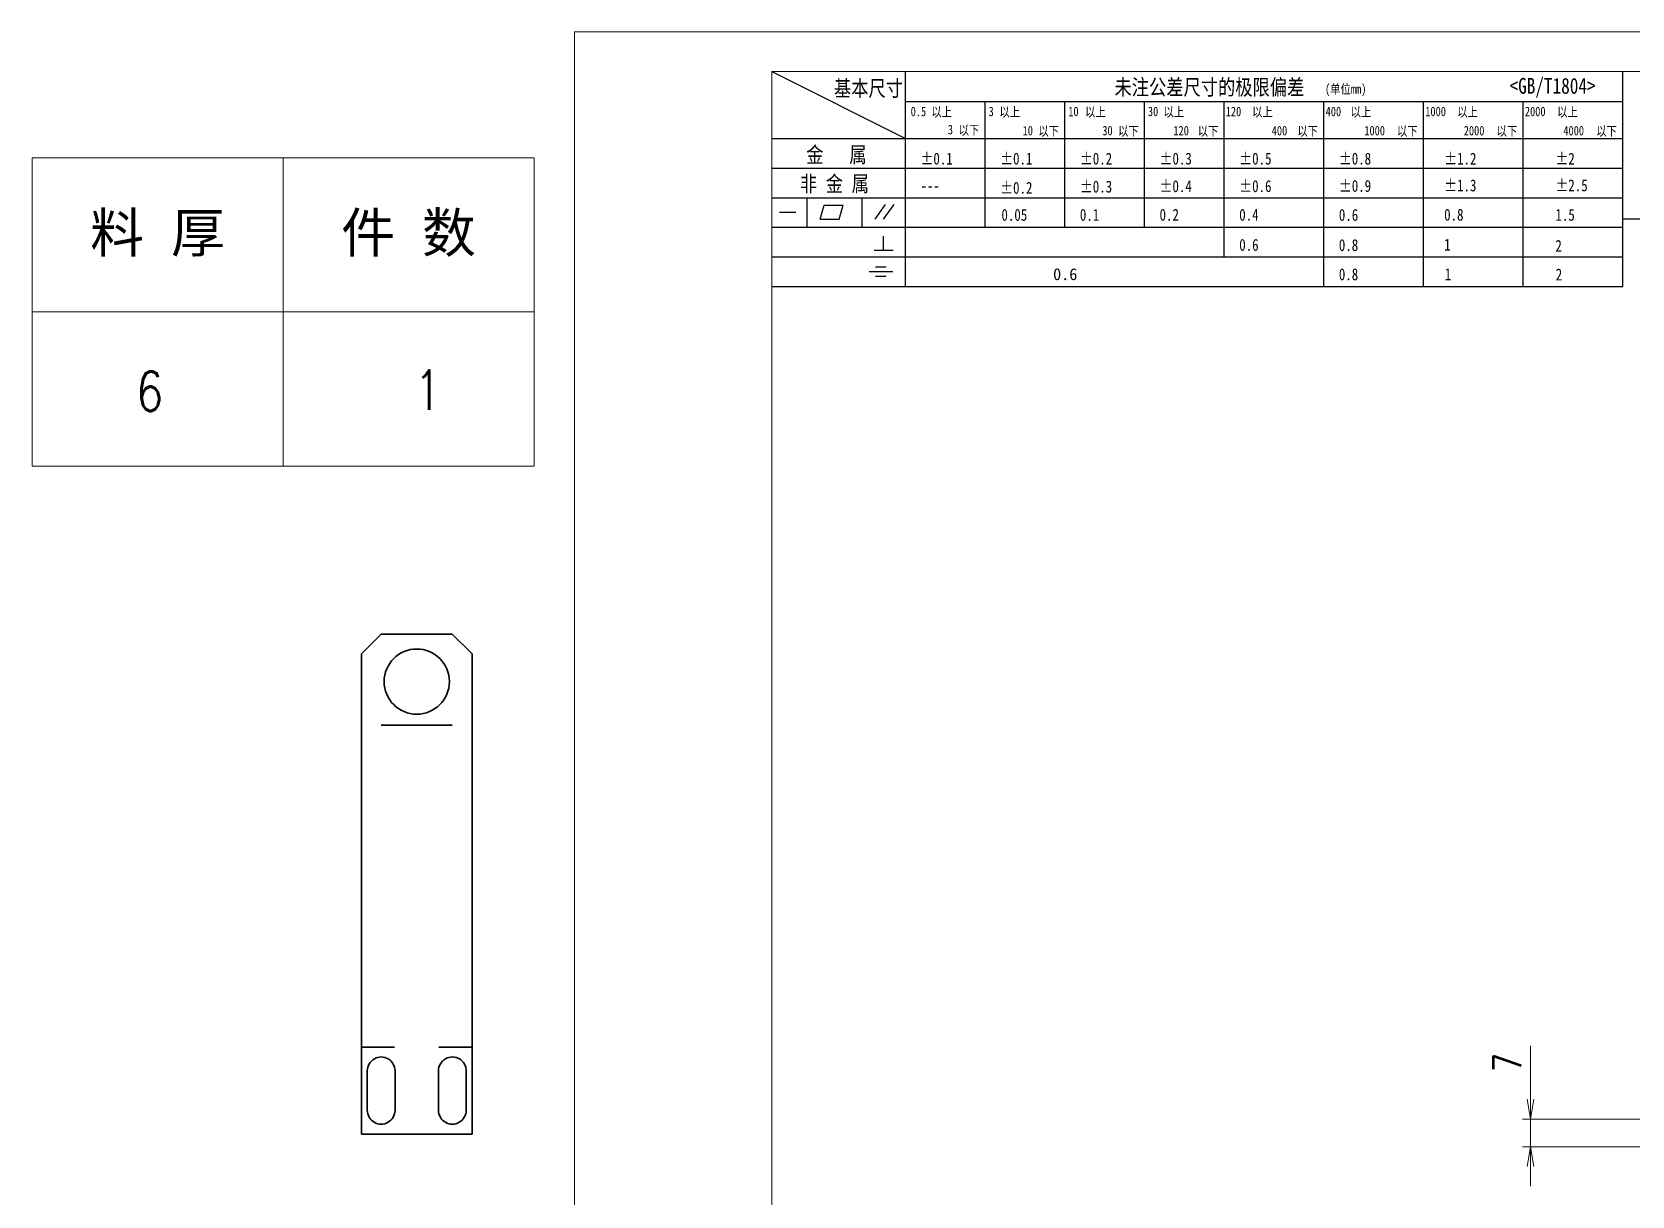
# Model space of a CAD drawing. Header units: millimetres. Extents: x -50406 to 104182, y -50696 to 36260.
# Drawn here: x -50333.4 to -49928.6, y 35555.6 to 35850.2 of the extents above; entities that cross this region are included whole.
import ezdxf
from ezdxf.enums import TextEntityAlignment as Align

# ---------------------------------------------------------------- set-up
doc = ezdxf.new("R2010")
doc.units = ezdxf.units.MM
doc.header["$LTSCALE"] = 0.5
doc.layers.add('图\\M+19E79\\M+195B6\\M+18E9A', color=7, linetype='Continuous')
doc.layers.add('图框', color=7, linetype='Continuous', lineweight=18)
doc.layers.add('标注线', color=3, linetype='Continuous', lineweight=18)
doc.layers.add('打印', color=7, linetype='Continuous', lineweight=15, plot=False)
doc.layers.add('打印-禁用', color=7, linetype='Continuous', lineweight=15, plot=False)
doc.styles.add('DIM', font='romans.shx', dxfattribs={"width": 0.8, "bigfont": 'bigfont.shx'})
doc.styles.get("Standard").update_dxf_attribs({"font": 'simplex.shx'})
doc.styles.add('国标', font='simfang.ttf', dxfattribs={"width": 0.8})
doc.dimstyles.new('DEH 1-2$0', dxfattribs={"dimscale": 2, "dimtxt": 3.5, "dimasz": 2.5, "dimexe": 1, "dimexo": 0.625, "dimgap": 1.2, "dimtad": 1, "dimdsep": 46, "dimtxsty": 'DIM', "dimblk": 'OPEN', "dimcen": 0, "dimclrd": 8, "dimclre": 8, "dimclrt": 2, "dimazin": 2, "dimtfac": 0.5, "dimtmove": 0, "dimatfit": 3, "dimldrblk": 'OPEN', "dimfxl": 0, "dimtolj": 2, "dimlwd": 13, "dimlwe": 13, "dimarcsym": 0})

# ---------------------------------------------------------------- blocks, each defined once
blk = doc.blocks.new('GZDEH零件A3图框V01版')
at = {"layer": '图\\M+19E79\\M+195B6\\M+18E9A', "color": 9}
for p, q in [((2882.49, -1554.46), (2899.37, -1562.92)), ((2899.37, -1581.67), (2899.37, -1554.46)), ((2990.09, -1581.67), (2990.09, -1554.46)), ((2899.37, -1558.24), (2990.09, -1558.24)), ((2909.45, -1574.17), (2909.45, -1558.24)), ((2919.53, -1574.17), (2919.53, -1558.24)), ((2929.61, -1574.17), (2929.61, -1558.24)), ((2939.69, -1577.92), (2939.69, -1558.24)), ((2952.29, -1581.67), (2952.29, -1558.24)), ((2964.89, -1581.67), (2964.89, -1558.24)), ((2977.49, -1581.67), (2977.49, -1558.24)), ((2882.49, -1562.92), (2990.09, -1562.92)), ((2882.49, -1566.67), (2990.09, -1566.67)), ((2882.49, -1570.42), (2990.09, -1570.42)), ((2886.92, -1574.12), (2886.92, -1570.42)), ((2893.91, -1574.12), (2893.91, -1570.42)), ((2883.43, -1572.27), (2885.49, -1572.27)), ((2888.59, -1573.16), (2889.07, -1571.37)), ((2889.07, -1571.37), (2891.48, -1571.37)), ((2891, -1573.16), (2891.48, -1571.37)), ((2895.52, -1573.16), (2896.85, -1571.3)), ((2896.6, -1573.16), (2897.94, -1571.3)), ((2882.49, -1574.17), (2990.09, -1574.17)), ((2888.59, -1573.16), (2891, -1573.16)), ((2990.09, -1573.08), (3113.09, -1573.08)), ((2896.58, -1577.05), (2896.58, -1575.28)), ((2882.49, -1577.92), (2990.09, -1577.92)), ((2895.42, -1577.05), (2897.81, -1577.05)), ((2894.79, -1579.77), (2897.77, -1579.77)), ((2895.57, -1579.17), (2896.92, -1579.17)), ((2895.57, -1580.37), (2896.93, -1580.37)), ((2882.49, -1581.67), (2990.09, -1581.67))]:
    blk.add_line(p, q, dxfattribs=at)
at = {"layer": '图框', "linetype": 'Continuous'}
for p, q in [((2882.49, -1554.46), (2882.49, -1832.96)), ((3272.49, -1554.46), (2882.49, -1554.46))]:
    blk.add_line(p, q, dxfattribs=at)
at = {"layer": '打印-禁用', "linetype": 'Continuous'}
for p, q in [((2857.49, -1549.46), (2857.49, -1846.46)), ((3277.49, -1549.46), (2857.49, -1549.46))]:
    blk.add_line(p, q, dxfattribs=at)
at = {"layer": '图\\M+19E79\\M+195B6\\M+18E9A', "color": 9, "style": '国标', "width": 0.8}
for s, height, p in [('基本尺寸', 2, (2890.33, -1557.58)), ('未注公差尺寸的极限偏差', 2, (2925.81, -1557.44)), ('<GB/T1804>', 2, (2975.78, -1557.27)), ('30', 1.2, (2930.04, -1560.11)), ('金   属', 2, (2886.82, -1565.98)), ('±0.1', 1.5, (2901.27, -1566.23)), ('±0.1', 1.5, (2911.35, -1566.23)), ('±0.2', 1.5, (2921.43, -1566.23)), ('±0.3', 1.5, (2931.51, -1566.23)), ('±0.5', 1.5, (2941.59, -1566.23)), ('±0.8', 1.5, (2954.19, -1566.23)), ('±1.2', 1.5, (2967.51, -1566.23)), ('±2', 1.5, (2981.58, -1566.23)), ('非 金 属', 2, (2886.02, -1569.65)), ('±0.2', 1.5, (2911.35, -1569.92)), ('±0.3', 1.5, (2921.43, -1569.77)), ('±0.4', 1.5, (2931.51, -1569.71)), ('±0.6', 1.5, (2941.59, -1569.71)), ('±0.9', 1.5, (2954.19, -1569.68)), ('±1.3', 1.5, (2967.51, -1569.62)), ('±2.5', 1.5, (2981.58, -1569.61)), ('---', 1.5, (2901.27, -1569.65)), ('0.1', 1.5, (2921.43, -1573.34)), ('0.2', 1.5, (2931.51, -1573.33)), ('0.4', 1.5, (2941.59, -1573.33)), ('0.6', 1.5, (2954.19, -1573.35)), ('0.8', 1.5, (2967.51, -1573.33)), ('1.5', 1.5, (2981.58, -1573.34)), ('0.6', 1.5, (2941.59, -1577.14)), ('0.8', 1.5, (2954.19, -1577.17)), ('1', 1.5, (2967.51, -1577.12)), ('2', 1.5, (2981.58, -1577.26)), ('0.8', 1.5, (2954.19, -1580.87)), ('1', 1.5, (2967.59, -1580.86)), ('2', 1.5, (2981.62, -1580.89))]:
    blk.add_text(s, height=height, dxfattribs=at).set_placement(p)
at = {"layer": '图\\M+19E79\\M+195B6\\M+18E9A', "color": 9, "lineweight": 15, "style": '国标', "width": 0.8}
for s, p in [('(单位mm)', (2952.44, -1557.27)), ('0.5', (2900.03, -1560.11)), ('以上', (2902.64, -1560.16)), ('3', (2909.88, -1560.11)), ('以上', (2911.25, -1560.16)), ('10', (2919.96, -1560.11)), ('以上', (2922.09, -1560.16)), ('以上', (2932.02, -1560.16)), ('120', (2939.88, -1560.11)), ('以上', (2943.21, -1560.16)), ('400', (2952.52, -1560.11)), ('以上', (2955.68, -1560.16)), ('1000', (2965.12, -1560.11)), ('以上', (2969.16, -1560.16)), ('2000', (2977.72, -1560.11)), ('以上', (2981.8, -1560.16)), ('3', (2904.73, -1562.41)), ('以下', (2906.1, -1562.46)), ('10', (2914.19, -1562.54)), ('以下', (2916.18, -1562.59)), ('30', (2924.27, -1562.54)), ('以下', (2926.26, -1562.59)), ('120', (2933.26, -1562.54)), ('以下', (2936.34, -1562.59)), ('400', (2945.7, -1562.54)), ('以下', (2948.94, -1562.59)), ('1000', (2957.41, -1562.54)), ('以下', (2961.54, -1562.59)), ('2000', (2969.99, -1562.54)), ('以下', (2974.14, -1562.59)), ('4000', (2982.59, -1562.54)), ('以下', (2986.74, -1562.59))]:
    blk.add_text(s, height=1.2, dxfattribs=at).set_placement(p)
at = {"layer": '图\\M+19E79\\M+195B6\\M+18E9A', "color": 9, "lineweight": 13, "style": '国标'}
blk.add_text('0.6', height=1.5, dxfattribs=at).set_placement((2918.05, -1580.85))
at = {"layer": '图\\M+19E79\\M+195B6\\M+18E9A', "color": 9, "insert": (2911.51, -1573.37), "char_height": 1.5, "attachment_point": 7, "style": '国标'}
blk.add_mtext_dynamic_manual_height_columns('0.05', width=5.1982, gutter_width=12.5, heights=[0], dxfattribs=at)
blk = doc.blocks.new('DEH A3')
at = {"layer": '图框'}
blk.add_blockref('GZDEH零件A3图框V01版', (-2857.49, 1846.46), dxfattribs=at)
blk = doc.blocks.new('_Open')
at = {"color": 0, "linetype": 'ByBlock', "lineweight": -2}
for p, q in [((-1, 0.167), (0, 0)), ((-1, -0.167), (0, 0)), ((0, 0), (-1, 0))]:
    blk.add_line(p, q, dxfattribs=at)
blk = doc.blocks.new('*D38')
at = {"layer": 'Defpoints', "color": 0, "transparency": 16777216}
for p in [(-49921.45, 35571.62), (-49913.95, 35571.62), (-49921.45, 35522.67)]:
    blk.add_point(p, dxfattribs=at)
at = {"layer": '标注线', "color": 8, "lineweight": 13, "transparency": 16777216}
for p, q in [((-49921.45, 35570.37), (-49921.45, 35520.67)), ((-49913.95, 35570.37), (-49913.95, 35520.67)), ((-49926.45, 35522.67), (-49947.99, 35522.67)), ((-49913.95, 35522.67), (-49921.45, 35522.67)), ((-49908.95, 35522.67), (-49903.95, 35522.67))]:
    blk.add_line(p, q, dxfattribs=at)
at = {"layer": '标注线', "color": 8, "lineweight": 13, "transparency": 16777216, "xscale": 5, "yscale": 5, "zscale": 5}
blk.add_blockref('_Open', (-49921.45, 35522.67), dxfattribs=at)
at = {"layer": '标注线', "color": 8, "lineweight": 13, "transparency": 16777216, "xscale": 5, "yscale": 5, "zscale": 5, "rotation": 180}
blk.add_blockref('_Open', (-49913.95, 35522.67), dxfattribs=at)
at = {"layer": '标注线', "color": 2, "transparency": 16777216, "insert": (-49939.72, 35528.57), "char_height": 7, "attachment_point": 5, "style": 'DIM'}
blk.add_mtext('\\A2;7.5', dxfattribs=at)
blk = doc.blocks.new('*D41')
at = {"layer": 'Defpoints', "color": 0, "transparency": 16777216}
for p in [(-49954.29, 35575.12), (-49905.6, 35575.12), (-49905.6, 35568.12)]:
    blk.add_point(p, dxfattribs=at)
at = {"layer": '标注线', "color": 8, "lineweight": 13, "transparency": 16777216}
for p, q in [((-49954.29, 35580.12), (-49954.29, 35593.66)), ((-49906.85, 35575.12), (-49956.29, 35575.12)), ((-49954.29, 35568.12), (-49954.29, 35575.12)), ((-49906.85, 35568.12), (-49956.29, 35568.12)), ((-49954.29, 35563.12), (-49954.29, 35558.12))]:
    blk.add_line(p, q, dxfattribs=at)
at = {"layer": '标注线', "color": 8, "lineweight": 13, "transparency": 16777216, "xscale": 5, "yscale": 5, "zscale": 5}
for p, rotation in [((-49954.29, 35575.12), 270), ((-49954.29, 35568.12), 90)]:
    blk.add_blockref('_Open', p, dxfattribs=dict(at, rotation=rotation))
at = {"layer": '标注线', "color": 2, "transparency": 16777216, "insert": (-49960.19, 35589.39), "char_height": 7, "attachment_point": 5, "rotation": 90, "style": 'DIM'}
blk.add_mtext('\\A2;7', dxfattribs=at)
blk = doc.blocks.new('*T63')
at = {"color": 0, "linetype": 'ByBlock', "lineweight": -2, "transparency": 16777216}
for p, q in [((0, 0), (127, 0)), ((0, 0), (0, -78)), ((63.5, 0), (63.5, -78)), ((127, 0), (127, -78)), ((0, -39), (127, -39)), ((0, -78), (127, -78))]:
    blk.add_line(p, q, dxfattribs=at)
at = {"color": 0, "transparency": 16777216, "char_height": 10, "width": 60.5, "attachment_point": 5}
for s, insert in [('{\\fSimSun|b0|i0|c134|p2;料 厚}', (31.75, -19.5)), ('{\\fSimSun|b0|i0|c134|p2;件 数}', (95.25, -19.5))]:
    blk.add_mtext(s, dxfattribs=dict(at, insert=insert))
blk = doc.blocks.new('拆图参数')
blk.add_blockref('*T63', (-63.5, 78))
at = {"style": 'DIM', "width": 0.8}
blk.add_attdef('6', text='', height=10, dxfattribs=at).set_placement((-37.13, 18.91), align=Align.MIDDLE_LEFT)
blk.add_attdef('1', text='', height=10, dxfattribs=at).set_placement((36.65, 19.27), align=Align.MIDDLE_CENTER)

msp = doc.modelspace()

# ---------------------------------------------------------------- linework, layer by layer
at = {"color": 7, "lineweight": 35, "ltscale": 0.176777}
for p, q in [((-50245.054, 35697.797), (-50250.054, 35692.797)), ((-50222.054, 35692.797), (-50227.054, 35697.797))]:
    msp.add_line(p, q, dxfattribs=at)
at = {"color": 7, "lineweight": 35, "ltscale": 0.45}
for p, q in [((-50245.054, 35697.797), (-50227.054, 35697.797)), ((-50245.054, 35674.797), (-50227.054, 35674.797))]:
    msp.add_line(p, q, dxfattribs=at)
at = {"color": 7, "lineweight": 35, "ltscale": 0.150001}
for p, q in [((-50250.054, 35590.317), (-50250.054, 35692.797)), ((-50222.054, 35692.797), (-50222.054, 35590.317))]:
    msp.add_line(p, q, dxfattribs=at)
at = {"color": 7, "lineweight": 35}
for p, q in [((-50250.054, 35593.317), (-50241.681, 35593.317)), ((-50230.428, 35593.317), (-50222.054, 35593.317)), ((-50250.054, 35571.317), (-50222.054, 35571.317))]:
    msp.add_line(p, q, dxfattribs=at)
at = {"color": 7, "lineweight": 35, "ltscale": 0.475}
for p, q in [((-50250.054, 35590.317), (-50250.054, 35571.317)), ((-50222.054, 35590.317), (-50222.054, 35571.317))]:
    msp.add_line(p, q, dxfattribs=at)
at = {"color": 7, "lineweight": 35, "ltscale": 0.25}
for p, q in [((-50248.554, 35587.317), (-50248.554, 35577.317)), ((-50241.554, 35577.317), (-50241.554, 35587.317)), ((-50230.554, 35587.317), (-50230.554, 35577.317)), ((-50223.554, 35577.317), (-50223.554, 35587.317))]:
    msp.add_line(p, q, dxfattribs=at)
at = {"color": 7, "lineweight": 35}
msp.add_circle((-50236.054, 35685.797), 8.25, dxfattribs=at)
for centre, start, end in [((-50245.054, 35587.317), 58.99728, 179.99999), ((-50245.054, 35587.317), 0, 58.99728), ((-50227.054, 35587.317), 58.99728, 179.99999), ((-50227.054, 35587.317), 0, 58.99728), ((-50245.054, 35577.317), 179.99999, 0), ((-50227.054, 35577.317), 179.99999, 0)]:
    msp.add_arc(centre, 3.5, start, end, dxfattribs=at)
at = {"layer": '打印'}
msp.add_lwpolyline([(-50196.186, 35850.164), (-49356.186, 35850.164), (-49356.186, 35256.164), (-50196.186, 35256.164)], close=True, dxfattribs=at)

# ---------------------------------------------------------------- block references
at = {"layer": '图框', "xscale": 2, "yscale": 2, "zscale": 2}
msp.add_blockref('DEH A3', (-50196.186, 35256.164), dxfattribs=at)
at = {"layer": '标注线'}
msp.add_blockref('拆图参数', (-50269.882, 35740.328), dxfattribs=at).add_auto_attribs({'1': '1', '6': '6'})

# ---------------------------------------------------------------- dimensions: what is measured, and where the dimension line sits
dim = msp.add_linear_dim(base=(-49954.286, 35575.122), p1=(-49905.599, 35568.122), p2=(-49905.599, 35575.122), angle=90, dimstyle='DEH 1-2$0', dxfattribs=at)
dim.commit()
dim.dimension.update_dxf_attribs({"geometry": '*D41', "text_midpoint": (-49960.186, 35589.389)})
dim = msp.add_linear_dim(base=(-49921.452, 35522.67), p1=(-49913.952, 35571.622), p2=(-49921.452, 35571.622), dimstyle='DEH 1-2$0', dxfattribs=at)
dim.commit()
dim.dimension.update_dxf_attribs({"geometry": '*D38', "text_midpoint": (-49939.719, 35528.57)})

doc.saveas('drawing.dxf')
